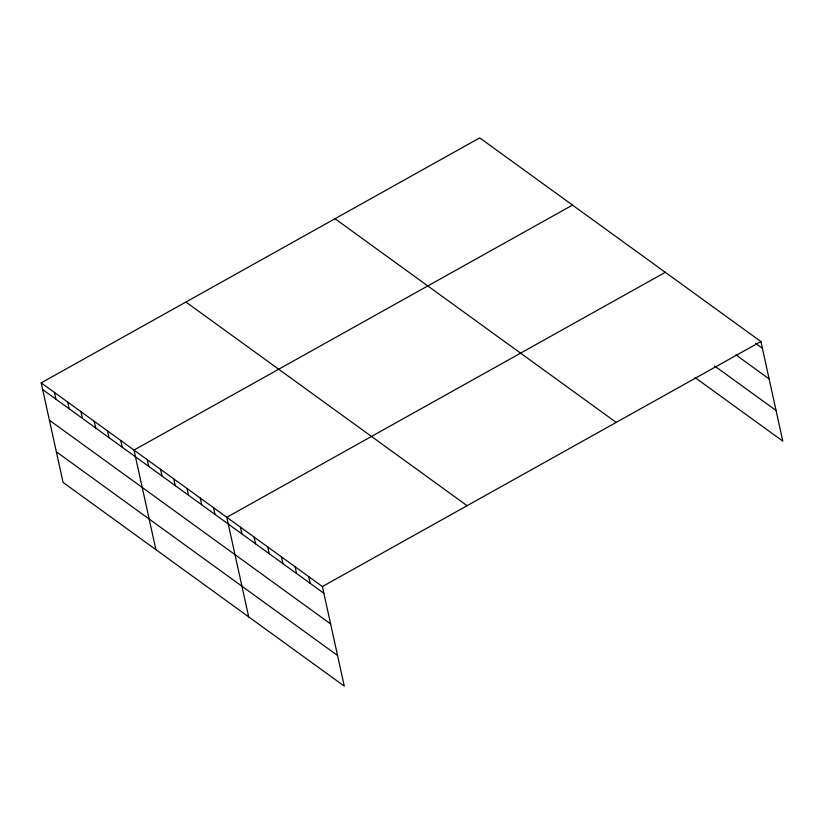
<?xml version="1.0" encoding="UTF-8"?>
<svg xmlns="http://www.w3.org/2000/svg" width="824" height="824" viewBox="0 0 824 824"><rect width="100%" height="100%" fill="white"/><g stroke="black" fill="none" stroke-linecap="round" stroke-linejoin="round"><path stroke-width="1.24" d="M41.2 382.872L322.4 586.544L344.288 686.114L63.087 482.442L41.2 382.872L479.712 137.886L760.913 341.558L782.8 441.128L694.993 377.536M572.505 205.104L133.993 450.079L155.891 549.649M665.298 272.311L226.785 517.297L248.683 616.867M322.4 586.544L760.913 341.558M755.557 343.34L762.385 348.294M735.956 354.897L769.122 378.927M714.604 365.98L776.064 410.496M335.007 218.731L616.197 422.403M185.905 302.027L467.105 505.699M42.683 389.598L323.873 593.27M49.419 420.23L330.609 623.912M56.351 451.799L337.552 655.482M308.743 576.656L310.215 583.382M295.085 566.758L296.558 573.483M281.427 556.87L282.9 563.595M267.769 546.971L269.242 553.707M254.111 537.083L255.584 543.809M240.453 527.185L241.926 533.921M213.529 507.697L215.013 514.423M200.273 498.098L201.756 504.824M187.017 488.488L188.5 495.214M173.761 478.888L175.244 485.614M160.505 469.289L161.988 476.014M147.249 459.689L148.732 466.415M120.737 440.479L122.22 447.205M107.48 430.88L108.964 437.606M94.224 421.28L95.708 428.006M80.968 411.681L82.451 418.407M67.712 402.071L69.195 408.797M54.456 392.471L55.939 399.197"/></g></svg>
